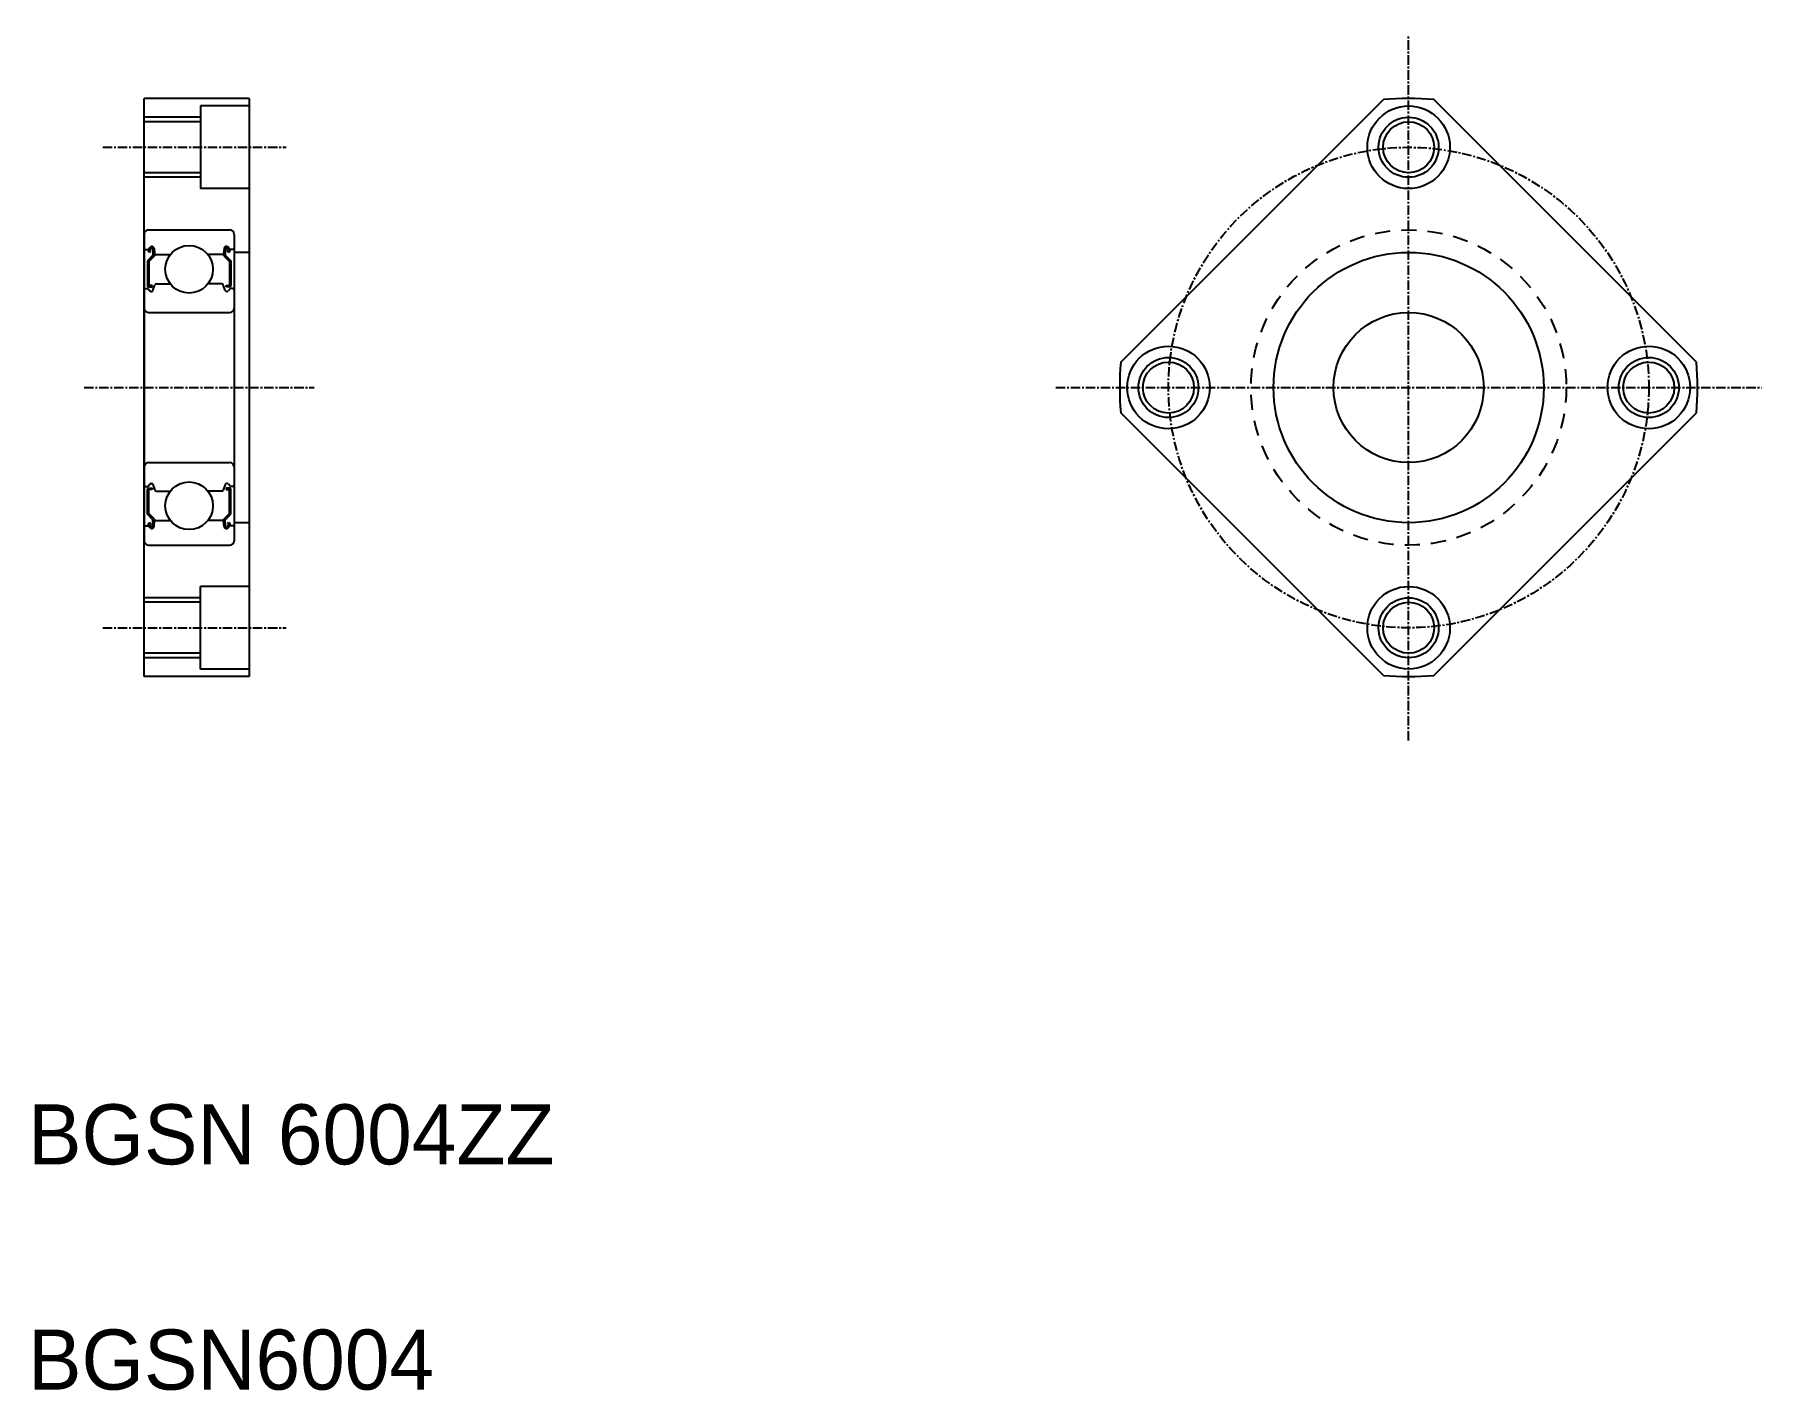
# Model space of a CAD drawing. Extents: x 280 to 510, y 146 to 326.
import ezdxf

# ---------------------------------------------------------------- set-up
doc = ezdxf.new("R2010")
doc.units = 0
doc.linetypes.add('CENTER', pattern=[2, 1.25, -0.25, 0.25, -0.25])
doc.linetypes.add('DASHED', pattern=[3.5, 2, -1.5])
doc.layers.get('0').update_dxf_attribs({"linetype": 'CONTINUOUS'})
doc.layers.add('CENTER', color=1, linetype='CENTER')

msp = doc.modelspace()

# ---------------------------------------------------------------- linework, layer by layer
for p, q in [((294.18, 240.82), (294.18, 317.82)), ((308.18, 317.82), (294.18, 317.82)), ((301.18, 317.82), (301.18, 317.82)), ((304.68, 317.82), (304.68, 317.82)), ((308.18, 317.82), (308.18, 240.82)), ((424.32, 282.69), (459.3, 317.68)), ((501.02, 282.69), (466.04, 317.68)), ((308.18, 316.82), (301.68, 316.82)), ((301.68, 316.82), (301.68, 305.82)), ((301.68, 314.72), (294.18, 314.72)), ((301.68, 307.92), (294.18, 307.92)), ((308.18, 305.82), (301.68, 305.82)), ((294.18, 299.72), (294.18, 258.92)), ((294.78, 300.32), (305.58, 300.32)), ((306.18, 299.72), (306.18, 258.92)), ((294.28, 297.72), (294.74, 297.72)), ((295.37, 296.96), (294.62, 296.21)), ((294.74, 297.72), (294.99, 298.02)), ((294.92, 297.31), (294.77, 297.44)), ((295.57, 296.87), (294.82, 296.12)), ((294.9, 297.6), (295.15, 297.89)), ((295.05, 297.47), (294.9, 297.6)), ((294.92, 297.31), (295.05, 297.47)), ((295.32, 297.83), (295.37, 296.96)), ((295.52, 297.86), (295.59, 297.12)), ((295.57, 297.34), (295.57, 296.87)), ((295.69, 297.02), (297.68, 297.02)), ((304.68, 297.02), (302.69, 297.02)), ((304.85, 297.86), (304.78, 297.12)), ((304.8, 297.34), (304.8, 296.87)), ((304.8, 296.87), (305.55, 296.12)), ((305.04, 297.83), (305, 296.96)), ((305, 296.96), (305.75, 296.21)), ((305.47, 297.6), (305.22, 297.89)), ((305.32, 297.47), (305.47, 297.6)), ((305.45, 297.31), (305.32, 297.47)), ((305.62, 297.72), (305.37, 298.02)), ((305.45, 297.31), (305.6, 297.44)), ((306.08, 297.72), (305.62, 297.72)), ((308.18, 297.32), (306.18, 297.32)), ((294.62, 296.21), (294.62, 292.92)), ((294.82, 296.12), (294.82, 292.92)), ((305.55, 296.12), (305.55, 292.92)), ((305.75, 296.21), (305.75, 292.92)), ((294.38, 292.52), (294.68, 292.52)), ((294.68, 292.52), (294.96, 292.2)), ((295.27, 292.92), (294.82, 292.92)), ((294.82, 292.72), (295.27, 292.72)), ((295.27, 292.72), (295.27, 292.92)), ((295.37, 292.26), (295.63, 292.99)), ((295.82, 293.12), (297.68, 293.12)), ((304.55, 293.12), (302.69, 293.12)), ((305, 292.26), (304.73, 292.99)), ((305.1, 292.72), (305.1, 292.92)), ((305.1, 292.92), (305.55, 292.92)), ((305.55, 292.72), (305.1, 292.72)), ((305.68, 292.52), (305.41, 292.2)), ((305.98, 292.52), (305.68, 292.52)), ((295.11, 292.12), (295.18, 292.12)), ((305.25, 292.12), (305.19, 292.12)), ((294.78, 289.32), (305.58, 289.32)), ((459.3, 240.97), (424.32, 275.96)), ((466.04, 240.97), (501.02, 275.96)), ((294.78, 269.32), (305.58, 269.32)), ((294.38, 266.12), (294.68, 266.12)), ((294.62, 262.44), (294.62, 265.72)), ((294.68, 266.12), (294.96, 266.45)), ((294.82, 265.92), (295.27, 265.92)), ((294.82, 262.52), (294.82, 265.72)), ((295.27, 265.72), (294.82, 265.72)), ((295.11, 266.52), (295.18, 266.52)), ((295.27, 265.92), (295.27, 265.72)), ((295.37, 266.39), (295.63, 265.66)), ((295.82, 265.52), (297.68, 265.52)), ((304.55, 265.52), (302.69, 265.52)), ((305, 266.39), (304.73, 265.66)), ((305.1, 265.92), (305.1, 265.72)), ((305.55, 265.92), (305.1, 265.92)), ((305.1, 265.72), (305.55, 265.72)), ((305.25, 266.52), (305.19, 266.52)), ((305.68, 266.12), (305.41, 266.45)), ((305.55, 262.52), (305.55, 265.72)), ((305.98, 266.12), (305.68, 266.12)), ((305.75, 262.44), (305.75, 265.72)), ((295.37, 261.69), (294.62, 262.44)), ((295.57, 261.77), (294.82, 262.52)), ((304.8, 261.77), (305.55, 262.52)), ((305, 261.69), (305.75, 262.44)), ((294.28, 260.92), (294.74, 260.92)), ((294.74, 260.92), (294.99, 260.63)), ((294.92, 261.33), (294.77, 261.21)), ((295.05, 261.18), (294.9, 261.05)), ((294.9, 261.05), (295.15, 260.76)), ((294.92, 261.33), (295.05, 261.18)), ((295.32, 260.81), (295.37, 261.69)), ((295.52, 260.79), (295.59, 261.53)), ((295.57, 261.3), (295.57, 261.77)), ((295.69, 261.62), (297.68, 261.62)), ((304.68, 261.62), (302.69, 261.62)), ((304.85, 260.79), (304.78, 261.53)), ((304.8, 261.3), (304.8, 261.77)), ((305.04, 260.81), (305, 261.69)), ((305.47, 261.05), (305.22, 260.76)), ((305.45, 261.33), (305.32, 261.18)), ((305.32, 261.18), (305.47, 261.05)), ((305.62, 260.92), (305.37, 260.63)), ((305.45, 261.33), (305.6, 261.21)), ((306.08, 260.92), (305.62, 260.92)), ((308.18, 261.32), (306.18, 261.32)), ((294.78, 258.32), (305.58, 258.32)), ((297.68, 258.32), (297.68, 258.32)), ((300.18, 258.32), (300.18, 258.32)), ((308.18, 252.82), (301.68, 252.82)), ((301.68, 241.82), (301.68, 252.82)), ((301.68, 250.72), (294.18, 250.72)), ((301.68, 243.92), (294.18, 243.92)), ((308.18, 241.82), (301.68, 241.82)), ((308.18, 240.82), (294.18, 240.82))]:
    msp.add_line(p, q)
at = {"color": 3}
for p, q in [((301.68, 315.32), (294.18, 315.32)), ((301.68, 307.32), (294.18, 307.32)), ((301.68, 251.32), (294.18, 251.32)), ((301.68, 243.32), (294.18, 243.32))]:
    msp.add_line(p, q, dxfattribs=at)
for centre, radius in [((462.67, 311.32), 5.5), ((462.67, 311.32), 3.4), ((300.18, 295.07), 3.17), ((462.67, 279.32), 18), ((462.67, 279.32), 10), ((430.67, 279.32), 5.5), ((494.67, 279.32), 5.5), ((430.67, 279.32), 3.4), ((494.67, 279.32), 3.4), ((300.18, 263.57), 3.17), ((462.67, 247.32), 5.5), ((462.67, 247.32), 3.4)]:
    msp.add_circle(centre, radius)
for centre in [(462.67, 311.32), (430.67, 279.32), (494.67, 279.32), (462.67, 247.32)]:
    msp.add_circle(centre, 4, dxfattribs=at)
at = {"color": 3, "linetype": 'DASHED'}
msp.add_circle((462.67, 279.32), 21, dxfattribs=at)
for centre, radius, start, end in [((462.67, 279.32), 38.5, 84.9831, 95.0169), ((294.78, 299.72), 0.6, 90, 180), ((305.58, 299.72), 0.6, 0, 90), ((294.28, 297.82), 0.1, 180, 270), ((294.9, 297.6), 0.2, 140.002, 230.0826), ((295.22, 297.83), 0.3, 4.9967, 140.002), ((295.22, 297.83), 0.1, 2.8198, 140.0002), ((295.69, 297.12), 0.1, 184.9967, 270), ((304.68, 297.12), 0.1, 270, 355.0033), ((305.14, 297.83), 0.3, 39.998, 175.0033), ((305.14, 297.83), 0.1, 39.9998, 177.1802), ((305.47, 297.6), 0.2, 309.9174, 39.998), ((306.08, 297.82), 0.1, 270, 0), ((294.38, 292.32), 0.2, 90, 180), ((294.82, 292.92), 0.2, 180, 270), ((295.18, 292.32), 0.2, 270, 339.9914), ((295.82, 292.92), 0.2, 90, 159.9914), ((304.55, 292.92), 0.2, 20.0086, 90), ((305.19, 292.32), 0.2, 200.0086, 270), ((305.55, 292.92), 0.2, 270, 0), ((305.98, 292.32), 0.2, 0, 90), ((294.78, 289.92), 0.6, 180, 270), ((295.11, 292.32), 0.2, 219.9945, 270), ((305.25, 292.32), 0.2, 270, 320.0055), ((305.58, 289.92), 0.6, 270, 0), ((462.67, 279.32), 38.5, 174.9831, 185.0169), ((462.67, 279.32), 38.5, 354.9831, 5.0169), ((294.78, 268.72), 0.6, 90, 180), ((305.58, 268.72), 0.6, 0, 90), ((294.38, 266.32), 0.2, 180, 270), ((294.82, 265.72), 0.2, 90, 180), ((295.11, 266.32), 0.2, 90, 140.0055), ((295.18, 266.32), 0.2, 20.0086, 90), ((295.82, 265.72), 0.2, 200.0086, 270), ((304.55, 265.72), 0.2, 270, 339.9914), ((305.19, 266.32), 0.2, 90, 159.9914), ((305.25, 266.32), 0.2, 39.9945, 90), ((305.55, 265.72), 0.2, 0, 90), ((305.98, 266.32), 0.2, 270, 0), ((294.28, 260.82), 0.1, 90, 180), ((294.9, 261.05), 0.2, 129.9174, 219.998), ((295.22, 260.82), 0.3, 219.998, 355.0033), ((295.22, 260.82), 0.1, 219.9998, 357.1802), ((295.69, 261.52), 0.1, 90, 175.0033), ((304.68, 261.52), 0.1, 4.9967, 90), ((305.14, 260.82), 0.3, 184.9967, 320.002), ((305.14, 260.82), 0.1, 182.8198, 320.0002), ((305.47, 261.05), 0.2, 320.002, 50.0826), ((306.08, 260.82), 0.1, 0, 90), ((294.78, 258.92), 0.6, 180, 270), ((305.58, 258.92), 0.6, 270, 0), ((462.67, 279.32), 38.5, 264.9831, 275.0169)]:
    msp.add_arc(centre, radius, start, end)
at = {"layer": 'CENTER', "color": 1, "linetype": 'CENTER'}
for p, q in [((462.67, 232.32), (462.67, 326.33)), ((288.69, 311.32), (313.1, 311.32)), ((286.2, 279.32), (316.84, 279.32)), ((415.66, 279.32), (509.68, 279.32)), ((288.69, 247.32), (313.1, 247.32))]:
    msp.add_line(p, q, dxfattribs=at)
msp.add_circle((462.67, 279.32), 32, dxfattribs=at)

# ---------------------------------------------------------------- texts
for s, p in [('BGSN 6004ZZ', (278.71, 175.85)), ('BGSN6004', (278.71, 145.85))]:
    msp.add_text(s, height=8).set_placement(p)

doc.saveas('drawing.dxf')
